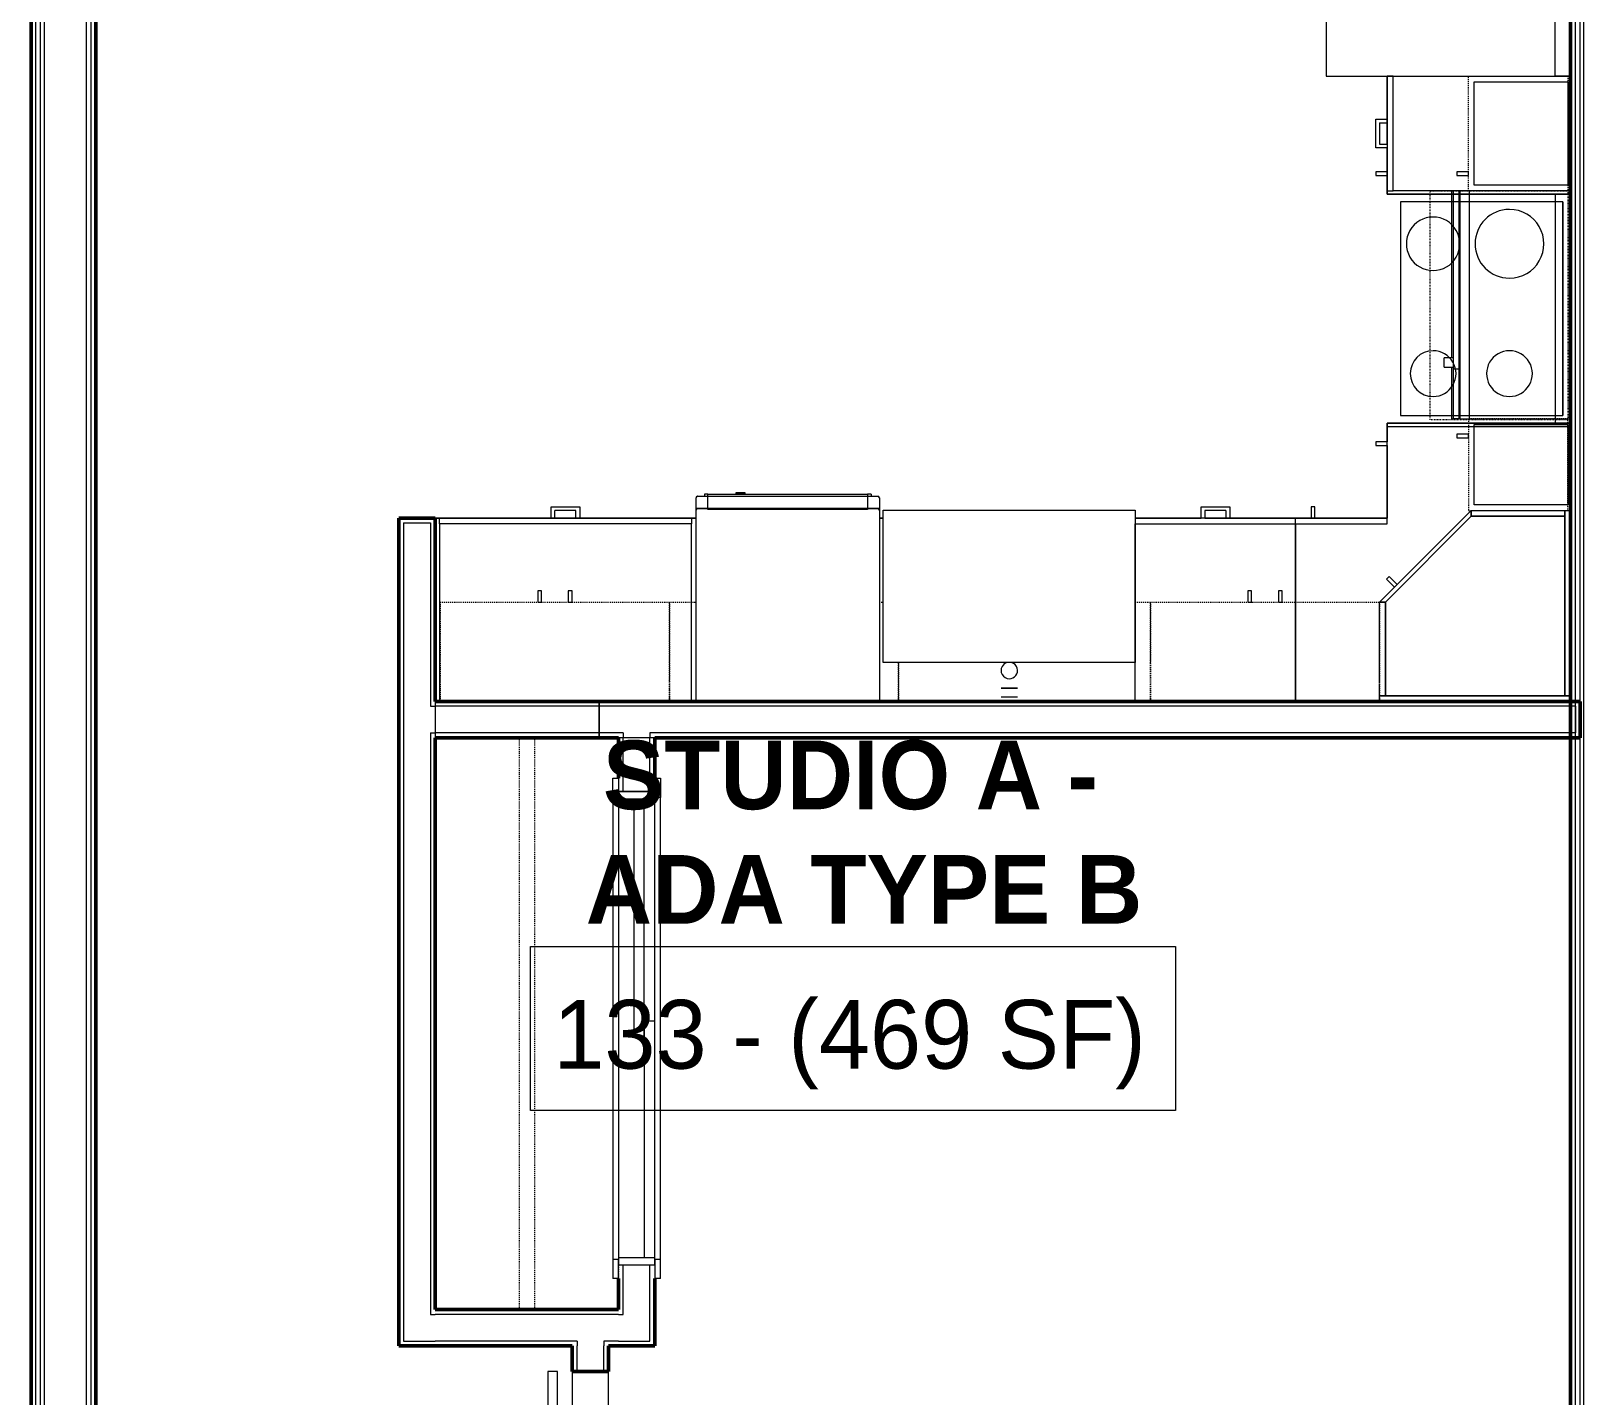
# Model space of a CAD drawing. Header units: inches. Extents: x -4235 to -464, y 9706 to 12338.
# Drawn here: x -2719 to -2515.6, y 10559.5 to 10738.2 of the extents above; entities that cross this region are included whole.
import ezdxf

# ---------------------------------------------------------------- set-up
doc = ezdxf.new("R2010")
doc.units = ezdxf.units.IN
doc.header["$MEASUREMENT"] = 0
doc.linetypes.add('Dash', pattern=[0.25, 0.125, -0.125])
doc.linetypes.add('Overhead', pattern=[0.15624999999999997, 0.09374999999999997, -0.06249999999999999])
for name, color, linetype, lineweight in [('0-1', 7, 'Continuous', 5), ('0-2', 10, 'Continuous', 9), ('A-AREA-IDEN', 2, 'Continuous', 9), ('A-DOOR-1', 10, 'Continuous', 9), ('A-DOOR-4', 7, 'Continuous', 50), ('A-DOOR-FRAM-1', 10, 'Continuous', 9), ('A-WALL-1', 7, 'Continuous', 50), ('A-WALL-2', 250, 'Continuous', 13), ('A-WALL-3', 10, 'Continuous', 9), ('A-WALL-4', 254, 'Continuous', 9), ('A-WALL-5', 113, 'Continuous', 9), ('I-WALL-1', 7, 'Continuous', 50), ('P-SANR-FIXT-1', 10, 'Continuous', 9), ('P-SANR-FIXT-2', 254, 'Continuous', 9), ('Q-CASE', 31, 'Continuous', 9), ('Q-CASE-1', 254, 'Continuous', 9), ('Q-CASE-2', 10, 'Continuous', 9), ('Q-CASE-3', 254, 'Dash', 9), ('Q-CASE-4', 10, 'Dash', 9), ('Q-CASE-HDLN-1', 10, 'Dash', 9), ('Q-CASE-HDLN-2', 254, 'Dash', 9), ('Q-SPCQ-1', 10, 'Continuous', 9), ('Q-SPCQ-2', 91, 'Overhead', 9)]:
    doc.layers.add(name, color=color, linetype=linetype, lineweight=lineweight)
doc.styles.add('Century Gothic', font='ufonts.com_century-gothic.ttf', dxfattribs={"height": 8.999999999999991})
doc.styles.add('Century Gothic_B', font='GOTHICB.TTF', dxfattribs={"height": 8.999999999999991})

# ---------------------------------------------------------------- blocks, each defined once
blk = doc.blocks.new('SLIDING - FLUSH - 5-0 x 6-8-3203586-BACKGROUND - RCP - 1ST FLOOR')
at = {"layer": 'A-DOOR-1'}
for p, q in [((-32.75000000000009, 2.500000000038348), (-32.75000000000009, 3.250000000038348)), ((-30.25000000000009, 3.250000000038153), (-32.7500000000001, 3.250000000038137)), ((-32.75000000000009, 2.500000000038137), (-30.25000000000008, 2.500000000038153)), ((30.2499999999999, 3.250000000038259), (-30.25000000000009, 3.250000000038064)), ((-30.25000000000009, 3.250000000038348), (-30.25000000000009, 2.500000000038349)), ((30.24999999999991, 2.500000000038544), (30.2499999999999, 3.250000000038544)), ((30.2499999999999, 3.250000000038544), (32.7499999999999, 3.25000000003856)), ((32.7499999999999, 2.50000000003856), (30.2499999999999, 2.500000000038544)), ((32.7499999999999, 3.25000000003856), (32.7499999999999, 2.50000000003856)), ((29.99999999999989, 0.4999999999999985), (-1.000000000000092, 0.4999999999999985)), ((-1.000000000000095, 0.4999999999999985), (-1.000000000000095, -0.8750000000000002)), ((29.99999999999989, 0.4999999999999985), (29.99999999999989, -0.8750000000000002)), ((0.9999999999999057, -0.8750000000000002), (-30.00000000000012, -0.8750000000000002)), ((-30.00000000000012, -0.8750000000000002), (-30.00000000000012, -2.250000000000026)), ((-1.000000000000095, -0.8750000000000002), (29.99999999999989, -0.8750000000000002)), ((0.9999999999999057, -0.8750000000000002), (0.9999999999999057, -2.250000000000026)), ((-32.75000000000011, -3.000000000000026), (-32.75000000000011, -2.250000000000026)), ((-30.25000000000011, -2.250000000000026), (-32.75000000000011, -2.250000000000026)), ((-32.75000000000011, -3.000000000000027), (-30.25000000000011, -3.000000000000027)), ((-30.25000000000012, -2.250000000000026), (-30.25000000000012, -3.000000000000025)), ((-30.25000000000011, -3.000000000000311), (30.24999999999988, -3.00000000000031)), ((-30.00000000000012, -2.250000000000026), (0.9999999999999057, -2.250000000000026)), ((30.24999999999988, -2.250000000000026), (32.74999999999988, -2.250000000000026)), ((30.24999999999989, -3.000000000000026), (30.24999999999989, -2.250000000000026)), ((32.74999999999988, -3.000000000000026), (30.24999999999988, -3.000000000000026)), ((32.74999999999988, -2.250000000000026), (32.74999999999988, -3.000000000000026))]:
    blk.add_line(p, q, dxfattribs=at)
at = {"layer": 'A-DOOR-FRAM-1'}
for p, q in [((-31.0000000000001, -2.249999999999958), (-31.0000000000001, 2.500000000038503)), ((-30.00000000000008, 2.500000000038503), (-31.0000000000001, 2.500000000038503)), ((29.99999999999988, 2.50000000003822), (-30.00000000000008, 2.50000000003822)), ((-30.00000000000008, 2.500000000038503), (-30.00000000000008, -2.249999999999958)), ((29.99999999999988, -2.249999999999958), (29.99999999999988, 2.500000000038503)), ((29.99999999999988, 2.500000000038503), (30.9999999999999, 2.500000000038503)), ((30.9999999999999, 2.500000000038503), (30.9999999999999, -2.249999999999958)), ((-31.00000000000009, -2.249999999999958), (-30.00000000000009, -2.249999999999958)), ((0.9999999999997619, -2.250000000000242), (29.99999999999988, -2.250000000000242)), ((30.9999999999999, -2.249999999999958), (29.99999999999988, -2.249999999999958))]:
    blk.add_line(p, q, dxfattribs=at)
blk = doc.blocks.new('BARN - FLUSH - 3-0 x 7-0 BARN DOOR-V16-BACKGROUND - RCP - 1ST FLOOR')
at = {"layer": 'A-DOOR-1'}
for p, q in [((-57.00000000000886, 5.57292521109396), (-60.0000000000092, 5.57292521109396)), ((-60.00000000000033, 5.572925211097445), (-60.00000000000033, 4.947925211097454)), ((-60.00000000000033, 4.947925211097447), (-60.00000000000033, 4.322925211097445)), ((-60.00000000000954, 4.322925211094073), (-57.0000000000092, 4.322925211094073)), ((-57.00000000000023, 4.07292521109958), (-57.00000000000023, 5.822925211099578)), ((-57.00000000000023, 5.822925211099578), (-21.00000000000023, 5.822925211099578)), ((-21.00000000000023, 4.07292521109958), (-57.00000000000023, 4.07292521109958)), ((-21.00000000000023, 5.822925211099578), (-21.00000000000023, 4.07292521109958)), ((17.99999999999079, 5.57292521109396), (-21.00000000000886, 5.57292521109396)), ((-21.00000000000921, 4.322925211094073), (17.99999999999045, 4.322925211094073)), ((17.99999999999986, 4.94792521109745), (17.99999999999986, 5.572925211097445)), ((17.99999999999986, 4.322925211097445), (17.99999999999986, 4.947925211097443))]:
    blk.add_line(p, q, dxfattribs=at)
at = {"layer": 'A-DOOR-4'}
for p, q in [((-56.00000000000018, 5.999999999999679), (-56.00000000000018, 5.82292521109938)), ((-54.50000000000018, 5.999999999999679), (-56.00000000000018, 5.999999999999679)), ((-54.50000000000018, 5.82292521109938), (-54.50000000000018, 5.999999999999679)), ((-23.50000000000048, 5.999999999999679), (-23.50000000000048, 5.82292521109922)), ((-22.00000000000048, 5.999999999999679), (-23.50000000000048, 5.999999999999679)), ((-22.00000000000048, 5.82292521109922), (-22.00000000000048, 5.999999999999679))]:
    blk.add_line(p, q, dxfattribs=at)
blk = doc.blocks.new('Refrigerator_-_Side-by-Side_6047 - 36_ X 30_-345559-BACKGROUND - RCP - 1ST FLOOR')
at = {"layer": 'Q-SPCQ-1'}
for p, q in [((17.87499999999981, 14.42220360188391), (-17.87500000000018, 14.42220360188391)), ((-17.87500000000018, 14.42220360188391), (-17.87500000000018, -15.57779639811609)), ((17.8749999999998, -15.57779639811608), (17.8749999999998, 14.42220360188391)), ((-17.87500000000018, -15.57779639811608), (17.87499999999981, -15.57779639811608))]:
    blk.add_line(p, q, dxfattribs=at)
blk = doc.blocks.new('OD_CW_Closet - OD_CW_Closet-V20-BACKGROUND - RCP - 1ST FLOOR')
at = {"layer": 'Q-CASE-HDLN-1'}
for p, q in [((6.050204918901961, -9.285905377964807e-13), (7.800204918900961, -9.285905377964807e-13)), ((8.800204918901942, -9.285905377964807e-13), (68.80020491890203, -9.285905377964807e-13)), ((69.0502049189018, -9.285905377964807e-13), (71.55020491890203, -9.285905377964807e-13)), ((0.7377049180327883, -11.00000000000065), (75.64229468586618, -11.00000000000065)), ((0.7377049180327883, -13.00000000000065), (75.64229468586618, -13.00000000000065))]:
    blk.add_line(p, q, dxfattribs=at)
at = {"layer": 'Q-CASE-HDLN-2'}
for p, q in [((0.7377049180327883, -24.00000000000042), (0.7377049180327883, -9.272582701669305e-13)), ((0.7377049180327883, -9.285905377964807e-13), (6.050204918901961, -9.285905377964807e-13)), ((68.80020491890203, -9.285905377964807e-13), (69.0502049189018, -9.285905377964807e-13)), ((71.55020491890203, -9.285905377964807e-13), (75.64229468586618, -9.285905377964807e-13)), ((75.64229468586618, -9.285905377964807e-13), (75.64229468586618, -24.00000000000042)), ((75.64229468586618, -24.00000000000042), (0.7377049180327829, -24.00000000000042))]:
    blk.add_line(p, q, dxfattribs=at)
blk = doc.blocks.new('Range - 24_ x 30_-2320547-BACKGROUND - RCP - 1ST FLOOR')
at = {"layer": 'Q-SPCQ-1'}
blk.add_line((-2.664535259100375e-15, 21.99999999999997), (29.9999999999962, 21.99999999999997), dxfattribs=at)
for centre, radius, start, end in [((6.499999999999339, 16.00000000000003), 4.499999999999293, 359.9999999999996, 179.9999999999998), ((23.49999999999869, 16.00000000000002), 2.999999999999963, 359.9999999999996, 179.9999999999997), ((6.499999999999339, 16.00000000000006), 4.499999999999299, 179.9999999999997, 359.9999999999989), ((23.49999999999869, 16.00000000000005), 2.999999999999962, 180.0000000000001, 3.562221243239139e-13), ((6.499999999999833, 5.999999999999932), 3.499999999999869, 359.9999999999996, 179.9999999999998), ((23.49999999999989, 5.999999999999961), 2.999999999999918, 359.9999999999996, 180), ((6.499999999999833, 5.999999999999954), 3.49999999999987, 180.0000000000001, 3.562221243239139e-13), ((23.49999999999989, 5.999999999999978), 2.999999999999916, 179.9999999999998, 359.9999999999989)]:
    blk.add_arc(centre, radius, start, end, dxfattribs=at)
blk = doc.blocks.new('300 Series Wall Hung Cabinet_302 - 33_ X 21_-V21-BACKGROUND - RCP - 1ST FLOOR')
at = {"layer": 'Q-CASE-3'}
for p, q in [((14.49999999189752, 15.37500000003894), (16.5000000000002, 15.37500000003894)), ((16.5000000000002, 15.37500000003894), (16.5000000000002, 7.38974202813697)), ((-16.49999999999978, 2.750000000218257), (-16.49999999999978, 7.472359205669387)), ((16.5000000000002, 7.362860754436587), (16.5000000000002, 2.750000000227544))]:
    blk.add_line(p, q, dxfattribs=at)
at = {"layer": 'Q-CASE-4'}
for p, q in [((-16.49999999999978, 2.374999999999776), (-16.49999999999978, 2.750000000218257)), ((16.5000000000002, 2.374999999999776), (-16.49999999999978, 2.374999999999776)), ((16.5000000000002, 2.750000000227544), (16.5000000000002, 2.374999999999777))]:
    blk.add_line(p, q, dxfattribs=at)
blk = doc.blocks.new('Base Cabinet 4 Drawer 254 - Base Cabinet 4 Drawer 254 21_-2556168-BACKGROUND - RCP - 1ST FLOOR')
at = {"layer": 'Q-CASE-2'}
for p, q in [((-9.762295081967455, -23.25000000000002), (-9.762295081967455, 5.86197757002089e-14)), ((-9.762295081967455, 5.86197757002089e-14), (11.23770491803255, 5.86197757002089e-14)), ((11.23770491803255, 5.86197757002089e-14), (11.23770491803255, -23.25000000000002)), ((-9.762295081967455, -23.25000000000002), (-9.762295081967455, -23.99999999999998)), ((11.23770491803255, -23.25000000000002), (-9.762295081967457, -23.25000000000002)), ((-9.762295081967455, -23.99999999999998), (11.23770491803255, -23.99999999999998)), ((-0.6379222451228456, -24.00000000000002), (-1.137295081967466, -24.00000000000002)), ((-1.137295081967467, -25.50000000000002), (-1.137295081967465, -24.00000000000002)), ((-0.637922245122847, -25.0006271631554), (-0.6379222451228456, -24.00000000000002)), ((2.113332081187912, -25.00062716315539), (2.113332081187914, -24.00000000000002)), ((2.113332081187914, -24.00000000000002), (2.612704918032535, -24.00000000000002)), ((2.612704918032533, -24.00000000000002), (2.61270491803253, -25.50000000000001)), ((11.23770491803255, -23.99999999999998), (11.23770491803255, -23.25000000000002)), ((2.612704918032532, -25.50000000000001), (-1.137295081967469, -25.50000000000002)), ((-0.637922245122847, -25.0006271631554), (2.113332081187912, -25.00062716315539))]:
    blk.add_line(p, q, dxfattribs=at)
blk = doc.blocks.new('308 - 308 x 27_-V22-BACKGROUND - RCP - 1ST FLOOR')
at = {"layer": 'Q-CASE'}
for p, q in [((-11.99999999999977, 15.37500000003865), (-1.718625242119755e-13, 27.37500000003897)), ((-1.758593271006261e-13, 26.62500000003882), (-11.24999999999976, 15.37500000003865)), ((-1.718625242119755e-13, 27.37500000003897), (-1.718625242119755e-13, 26.62500000003882)), ((-11.24999999999976, 15.37500000003865), (-11.99999999999977, 15.37500000003865))]:
    blk.add_line(p, q, dxfattribs=at)
at = {"layer": 'Q-CASE-1'}
for p, q in [((-11.24999999999993, 15.37500000003854), (-7.314149286230543e-13, 26.62500000003885)), ((-3.517186542012508e-13, 27.37500000003897), (12.24999999999979, 27.37500000003897)), ((-3.503974241396172e-13, 26.62500000003931), (-3.517186542012508e-13, 27.37500000003897)), ((-7.327471962526045e-13, 26.62500000003885), (12.24999999999954, 26.62500000003886)), ((12.24999999999979, 26.62500000003931), (-3.517186542012508e-13, 26.62500000003931)), ((12.24999999999979, 27.37500000003897), (12.24999999999979, 26.62500000003931)), ((12.25000000000027, 3.124999999999795), (12.25000000000027, 27.37500000003929)), ((12.25000000000027, 27.37500000003929), (12.62499999999848, 27.37500000003929)), ((12.24999999999954, 26.62500000003886), (12.24999999999954, 3.124999999999795)), ((-10.7620368030977, 18.73323088084926), (-11.10742029237393, 18.38784739157304)), ((-11.10742029237392, 18.38784739157304), (-10.04728645041973, 17.32771354961884)), ((-9.701902961143501, 17.67309703889506), (-10.7620368030977, 18.73323088084926)), ((-11.99999999999978, 15.37500000003866), (-11.24999999999978, 15.37500000003866)), ((-11.99999999999978, 4.718305175113305), (-11.99999999999978, 15.37500000003866)), ((-11.24999999999993, 4.648006019870056), (-11.24999999999993, 15.37500000003854)), ((-11.24999999999978, 15.37500000003866), (-11.24999999999978, 4.648006019870076)), ((-11.99999999999978, 3.124999999999801), (-11.99999999999978, 4.642209434026914)), ((-11.24999999999993, 3.124999999999795), (-11.24999999999993, 4.574193151016616)), ((-11.24999999999978, 4.574193151016636), (-11.24999999999978, 3.124999999999801)), ((-11.24999999999978, 3.124999999999801), (-11.99999999999978, 3.124999999999799)), ((-11.99999999999974, 2.750000000235925), (-11.99999999999974, 3.124999999999797)), ((-11.99999999999974, 3.124999999999797), (12.62500000000521, 3.124999999999797)), ((12.24999999999954, 3.124999999999797), (-11.24999999999993, 3.124999999999795)), ((12.6250000000052, 3.124999999999795), (12.25000000000027, 3.124999999999795))]:
    blk.add_line(p, q, dxfattribs=at)
at = {"layer": 'Q-CASE-2'}
for p, q in [((12.62499999999848, 27.37500000003929), (12.99999999823062, 27.37500000003929)), ((13.00000000000021, 27.37500000003929), (13.00000000000021, 3.124999999999795)), ((-11.99999999999974, 2.374999999999797), (-11.99999999999974, 2.750000000235925)), ((13.00000000000021, 2.374999999999797), (-11.99999999999974, 2.374999999999797)), ((12.99999999823894, 3.124999999999795), (12.6250000000052, 3.124999999999795)), ((12.62500000000521, 3.124999999999797), (13.00000000000021, 3.124999999999797)), ((13.00000000000021, 3.124999999999797), (13.00000000000021, 2.374999999999797))]:
    blk.add_line(p, q, dxfattribs=at)
blk = doc.blocks.new('300 Series Wall Hung Cabinet_301 - 12_ x 27_-V23-BACKGROUND - RCP - 1ST FLOOR')
at = {"layer": 'Q-CASE-1'}
for p, q in [((-5.250000000000161, -12.43750000003913), (-5.250000000000162, -0.1875000000002025)), ((5.249999999999917, -0.1875000000002025), (5.249999999999917, -12.43750000003913)), ((5.249999999999917, -12.43750000003913), (-5.250000000000161, -12.43750000003913)), ((-3.51155398524565, -13.18750000003938), (-3.999999999999833, -13.18750000003938)), ((-3.999999999999833, -13.18750000003938), (-3.999999999999833, -14.68675565726171)), ((-3.511553985245655, -14.68675565726171), (-3.511553985245655, -13.18750000003938)), ((-3.999999999999833, -14.68675565726171), (-3.51155398524565, -14.68675565726171))]:
    blk.add_line(p, q, dxfattribs=at)
at = {"layer": 'Q-CASE-2'}
blk.add_line((-5.243164062950212, -0.1875000000002025), (5.249999999999917, -0.1875000000002025), dxfattribs=at)
at = {"layer": 'Q-CASE-3'}
for p, q in [((-5.437499999480925, -0.1875000000002024), (-5.999999999999786, -0.1875000000002024)), ((6.000000000000202, -13.18750000003937), (6.000000000000202, -0.1875000000002025)), ((-5.43749999947771, -13.18750000003937), (6.000000000000202, -13.18750000003937))]:
    blk.add_line(p, q, dxfattribs=at)
at = {"layer": 'Q-CASE-4'}
for p, q in [((-5.999999999999787, -0.1875000000002024), (-5.999999999999787, -13.18750000003937)), ((6.000000000000202, -0.1875000000002024), (-5.437499999480925, -0.1875000000002024)), ((-5.999999999999787, -13.18750000003937), (-5.43749999947771, -13.18750000003937))]:
    blk.add_line(p, q, dxfattribs=at)
blk = doc.blocks.new('Base Cabinet 3 Drawer 230 - Base Cabinet 3 Drawer 230 33_-2609767-BACKGROUND - RCP - 1ST FLOOR')
at = {"layer": 'Q-CASE-2'}
for p, q in [((-1.137295081967465, 23.99999999999995), (-1.137295081967467, 25.49999999999995)), ((-1.137295081967469, 25.49999999999995), (2.612704918032532, 25.49999999999994)), ((2.113332081187912, 25.00062716315531), (-0.6379222451228473, 25.00062716315533)), ((-0.6379222451228459, 23.99999999999995), (-0.6379222451228473, 25.00062716315533)), ((2.113332081187913, 23.99999999999995), (2.113332081187912, 25.00062716315531)), ((2.612704918032529, 25.49999999999994), (2.612704918032533, 23.99999999999995)), ((-15.76229508196745, 23.99999999999998), (17.23770491803254, 23.99999999999998)), ((-15.76229508196745, 23.24999999999998), (-15.76229508196745, 23.99999999999998)), ((17.23770491803254, 23.24999999999998), (-15.76229508196745, 23.24999999999998)), ((-15.76229508196745, 23.24999999999998), (-15.76229508196745, -7.993605777301063e-14)), ((-1.137295081967467, 23.99999999999995), (-0.6379222451228459, 23.99999999999995)), ((2.612704918032535, 23.99999999999995), (2.113332081187914, 23.99999999999995)), ((17.23770491803254, 23.99999999999998), (17.23770491803254, 23.24999999999998)), ((17.23770491803254, -7.993605777301063e-14), (17.23770491803254, 23.24999999999998)), ((-15.76229508196745, -7.993605777301063e-14), (17.23770491803254, -7.993605777301063e-14))]:
    blk.add_line(p, q, dxfattribs=at)
blk = doc.blocks.new('30quot_MicrowaveVent_11166 - 70cm miele oven-V24-BACKGROUND - RCP - 1ST FLOOR')
at = {"layer": 'Q-CASE-1'}
for p, q in [((-14.20323996385697, -0.3749999935875473), (-14.20323996385699, -13.2283464566962)), ((15.67864979992255, -0.3749999935882387), (15.67864979992255, -2.110088132219973e-13)), ((-14.20323996385699, -13.2283464566962), (-14.20323996385699, -14.48818897637811)), ((-13.75885019959665, -13.2283464566962), (-14.20323996385699, -13.2283464566962)), ((15.24114980040328, -13.22834645669624), (-12.75885019959535, -13.2283464566962)), ((-14.20323996385699, -14.48818897637811), (-13.75885019959665, -14.48818897637811)), ((-13.75885019959633, -14.60629921259856), (-14.20323996385699, -14.60629921259856)), ((-14.20323996385699, -14.60629921259856), (-14.20323996385699, -15.39370078740171)), ((-14.20323996385724, -15.39370078740176), (-14.20323996385724, -15.59934049563707)), ((-14.20323996385699, -15.39370078740171), (-13.75885019959633, -15.39370078740171)), ((-14.20323996386605, -15.59934049563936), (-13.75885019960458, -15.59934049563936)), ((-12.75885019959534, -14.48818897637811), (15.2411498004036, -14.48818897637815)), ((9.18258680779676, -14.60629921259863), (-12.75885019959535, -14.60629921259856)), ((-12.75885019959503, -15.39370078740171), (9.182586807796756, -15.39370078740178)), ((-12.75885019960378, -15.59934049563936), (7.686523815661984, -15.59934049563936)), ((7.686523815670802, -15.39370078740172), (7.686523815670801, -16.54997944130986)), ((8.878638004028913, -16.54997944130985), (8.878638004028915, -15.39370078740175)), ((8.878638004020216, -15.59934049563902), (15.24114980039496, -15.5993404956397)), ((9.18258680779676, -14.60629921259863), (9.182586807796756, -15.39370078740178)), ((15.24114980040353, -14.60629921259865), (9.18258680779676, -14.60629921259864)), ((9.18258680779676, -14.60629921259864), (9.182586807796758, -15.39370078740177)), ((9.182586807796758, -15.39370078740177), (15.24114980040355, -15.39370078740179)), ((7.686523815661643, -16.59914315957188), (8.878638004019875, -16.59914315957154))]:
    blk.add_line(p, q, dxfattribs=at)
at = {"layer": 'Q-CASE-2'}
for p, q in [((-14.20323996385697, -1.683762490763913e-13), (-14.20323996385697, -0.3749999935875473)), ((-13.75885019959952, -1.690102610241002e-13), (-14.20323996385697, -1.683762490763913e-13)), ((15.67864979992255, -2.110088132219973e-13), (-13.75885019959952, -1.690102610241002e-13)), ((15.67864979992253, -13.22834645669624), (15.67864979992255, -0.3749999935882387)), ((-12.75885019959535, -13.2283464566962), (-13.75885019959665, -13.2283464566962)), ((15.67864979992253, -13.22834645669624), (15.24114980040328, -13.22834645669624)), ((15.67864979992253, -14.48818897637815), (15.67864979992253, -13.22834645669624)), ((-13.75885019959665, -14.48818897637811), (-12.75885019959534, -14.48818897637811)), ((-12.75885019959535, -14.60629921259856), (-13.75885019959633, -14.60629921259856)), ((-13.75885019959633, -15.39370078740171), (-12.75885019959503, -15.39370078740171)), ((-13.75885019960458, -15.59934049563936), (-12.75885019960378, -15.59934049563936)), ((15.2411498004036, -14.48818897637815), (15.67864979992253, -14.48818897637815)), ((15.67864979992279, -14.60629921259866), (15.24114980040353, -14.60629921259865)), ((15.24114980040355, -15.39370078740179), (15.67864979992279, -15.39370078740179)), ((15.24114980039496, -15.5993404956397), (15.6786497999135, -15.5993404956397)), ((15.67864979992279, -14.60629921259866), (15.67864979992279, -15.39370078740179)), ((15.6786497999223, -15.59934049563711), (15.6786497999223, -15.3937007874018))]:
    blk.add_line(p, q, dxfattribs=at)
blk = doc.blocks.new('Base Cabinet Corner 197 - Base Cabinet Corner 197-2565125-BACKGROUND - RCP - 1ST FLOOR')
at = {"layer": 'Q-CASE-2'}
for p, q in [((-23.26229508196744, 9.059419880941276e-14), (12.73770491803259, 9.059419880941276e-14)), ((-23.26229508196744, -35.99999999999996), (-23.26229508196744, 9.059419880941276e-14)), ((12.73770491803259, 9.059419880941276e-14), (12.73770491803259, -23.99999999999989)), ((0.7377049180324715, -23.25000000000006), (0.7377049180324715, -35.99999999999996)), ((12.73770491803259, -23.25000000000006), (0.7377049180324712, -23.25000000000006)), ((0.7377049180324715, -23.25000000000006), (0.7377049180324715, -23.99999999999989)), ((0.7377049180324715, -23.99999999999989), (0.7377049180324715, -35.99999999999996)), ((12.73770491803259, -23.99999999999989), (0.7377049180324712, -23.99999999999989)), ((10.72615093278658, -24.00000000000017), (10.2377049180324, -24.00000000000017)), ((10.2377049180324, -24.00000000000017), (10.2377049180324, -25.49925565722249)), ((10.72615093278657, -25.49925565722249), (10.72615093278657, -24.00000000000017)), ((10.2377049180324, -25.49925565722249), (10.72615093278658, -25.49925565722249)), ((2.232901055810285, -33.51155398524595), (0.7336453985879628, -33.51155398524595)), ((0.7336453985879627, -33.51155398524595), (0.7336453985879625, -34.00000000000013)), ((0.7336453985879626, -34.00000000000013), (2.232901055810287, -34.00000000000013)), ((2.232901055810286, -34.00000000000013), (2.232901055810285, -33.51155398524595)), ((0.7377049180324715, -35.99999999999996), (-23.26229508196744, -35.99999999999996))]:
    blk.add_line(p, q, dxfattribs=at)
blk = doc.blocks.new('300 Series Wall Hung Cabinet_301 - 15_ x 27_-V25-BACKGROUND - RCP - 1ST FLOOR')
at = {"layer": 'Q-CASE-1'}
for p, q in [((-5.01155398524565, 14.68675565726129), (-5.499999999999833, 14.68675565726129)), ((-5.499999999999833, 14.68675565726129), (-5.499999999999833, 13.18750000003897)), ((-5.011553985245655, 13.18750000003897), (-5.011553985245655, 14.68675565726129)), ((-6.750000000000163, 0.1874999999997975), (-6.750000000000163, 12.43750000003872)), ((-6.750000000000163, 12.43750000003872), (6.749999999999915, 12.43750000003872)), ((-5.499999999999833, 13.18750000003897), (-5.01155398524565, 13.18750000003897)), ((6.749999999999915, 12.43750000003872), (6.749999999999915, 0.1874999999997975))]:
    blk.add_line(p, q, dxfattribs=at)
at = {"layer": 'Q-CASE-2'}
blk.add_line((6.749999999999915, 0.1874999999997975), (-6.750000000000163, 0.1874999999997975), dxfattribs=at)
at = {"layer": 'Q-CASE-3'}
for p, q in [((-7.499999999999789, 0.1874999999997974), (-7.499999999999789, 13.18750000003897)), ((-7.499999999999789, 13.18750000003897), (7.500000000000199, 13.18750000003897)), ((7.5000000000002, 1.812500001851252), (7.5000000000002, 0.1874999999997975))]:
    blk.add_line(p, q, dxfattribs=at)
at = {"layer": 'Q-CASE-4'}
blk.add_line((7.5000000000002, 0.1874999999997974), (-7.499999999999787, 0.1874999999997974), dxfattribs=at)
blk = doc.blocks.new('kitchen_faucet_14143 - kitchen_faucet_14143-V50-BACKGROUND - RCP - 1ST FLOOR')
at = {"layer": 'P-SANR-FIXT-2'}
for p, q in [((2.26377952755905, -1.045785835549195), (2.26377952755905, 1.082677165354323)), ((2.341937537993019, 1.082677165354323), (2.341937537993019, -1.082677165354337)), ((3.444881889763774, 0.937625929294165), (3.444881889763774, 1.082677165354323)), ((3.444881889763774, -1.082677165354337), (3.444881889763774, 0.937625929294165)), ((2.26377952755905, -1.082677165354337), (2.26377952755905, -1.045785835549195))]:
    blk.add_line(p, q, dxfattribs=at)
at = {"layer": 'P-SANR-FIXT-2', "flags": 128}
blk.add_lwpolyline([(-0.9193261712186994, -0.5997664467511836), (-0.9595049507468046, -0.6124470583228655), (-1.000406581403581, -0.6253558051060479), (-1.042023141025538, -0.6384901868297647)], dxfattribs=at)
at = {"layer": 'P-SANR-FIXT-2'}
for radius, start, end in [(1.08267716535433, 105.0000000000003, 164.2961204795086), (1.08267716535433, 239.9999999999996, 359.9999999999994), (1.08267716535433, 3.702555429209833e-13, 105.0000000000003), (1.082677165354331, 195.7038795204914, 239.9999999999997)]:
    blk.add_arc((0, 0), radius, start, end, dxfattribs=at)
blk = doc.blocks.new('Stainless Steel Farmhous Kitchen Sink - Stainless Steel Farmhous Kitchen Sink-2443921-BACKGROUND - RCP - 1ST FLOOR')
at = {"layer": 'P-SANR-FIXT-1'}
for p, q in [((-32.99999999999999, -22.20255807728396), (-32.99999999999999, -2.246744941135732)), ((-32.99999999999999, -2.246744941135732), (3.351335386622781e-43, -2.246744941127163)), ((3.351335386622781e-43, -2.246744941127163), (1.962812617283057e-42, -22.20255807728407)), ((1.962812617283057e-42, -22.20255807728407), (-32.99999999999999, -22.20255807728396))]:
    blk.add_line(p, q, dxfattribs=at)
blk = doc.blocks.new('300 Series Wall Hung Cabinet_302 - 30_ X 27_-2568021-BACKGROUND - RCP - 1ST FLOOR')
at = {"layer": 'Q-CASE-1'}
for p, q in [((-1.761553985245542, 16.87425565726128), (-2.249999999999725, 16.87425565726128)), ((-2.249999999999725, 16.87425565726128), (-2.249999999999725, 15.37500000003896)), ((-1.761553985245548, 15.37500000003896), (-1.761553985245548, 16.87425565726128)), ((2.238446014754497, 16.87425565726127), (1.750000000000313, 16.87425565726127)), ((1.750000000000313, 16.87425565726127), (1.750000000000313, 15.37500000003894)), ((2.238446014754491, 15.37500000003894), (2.238446014754491, 16.87425565726127)), ((-2.249999999999725, 15.37500000003896), (-1.761553985245542, 15.37500000003896)), ((1.750000000000313, 15.37500000003894), (2.238446014754497, 15.37500000003894))]:
    blk.add_line(p, q, dxfattribs=at)
at = {"layer": 'Q-CASE-3'}
for p, q in [((-14.99999999999979, 7.389742028139235), (-14.99999999999979, 15.37500000003897)), ((-14.99999999999979, 15.37500000003897), (15.0000000000002, 15.37500000003897)), ((15.0000000000002, 15.37500000003897), (15.0000000000002, 4.718305175115159)), ((-14.99999999999979, 2.750000000229805), (-14.99999999999979, 7.362860754438851)), ((15.0000000000002, 4.642209434028767), (15.0000000000002, 2.75000000023781))]:
    blk.add_line(p, q, dxfattribs=at)
at = {"layer": 'Q-CASE-4'}
for p, q in [((-14.99999999999979, 2.374999999999797), (-14.99999999999979, 2.750000000229805)), ((15.0000000000002, 2.374999999999797), (-14.99999999999979, 2.374999999999797)), ((15.0000000000002, 2.75000000023781), (15.0000000000002, 2.374999999999798))]:
    blk.add_line(p, q, dxfattribs=at)
blk = doc.blocks.new('300 Series Wall Hung Cabinet_302 - 30_ X 27_-V54-BACKGROUND - RCP - 1ST FLOOR')
at = {"layer": 'Q-CASE-3'}
for p, q in [((-14.99999999999979, 5.12581940809218), (-14.99999999999979, 15.37500000003897)), ((-14.99999999999979, 15.37500000003897), (-11.51562500796338, 15.37500000003897)), ((12.48437499203647, 15.37500000003897), (12.99999999189721, 15.37500000003897)), ((15.0000000000002, 7.472359205671013), (15.0000000000002, 2.750000000219881)), ((-14.99999999999979, 2.750000000211875), (-14.99999999999979, 5.080614422504223))]:
    blk.add_line(p, q, dxfattribs=at)
at = {"layer": 'Q-CASE-4'}
for p, q in [((-14.99999999999979, 2.374999999999797), (-14.99999999999979, 2.750000000211875)), ((-11.51562500795954, 2.374999999999797), (-14.99999999999979, 2.374999999999797)), ((15.0000000000002, 2.374999999999797), (12.48437499204063, 2.374999999999797)), ((15.0000000000002, 2.750000000219881), (15.0000000000002, 2.374999999999798))]:
    blk.add_line(p, q, dxfattribs=at)
blk = doc.blocks.new('300 Series Wall Hung Cabinet_302 - 30_ X 27_-V55-BACKGROUND - RCP - 1ST FLOOR')
at = {"layer": 'Q-CASE-1'}
for p, q in [((-1.761553985245542, 16.87425565726128), (-2.249999999999725, 16.87425565726128)), ((-2.249999999999725, 16.87425565726128), (-2.249999999999725, 15.37500000003896)), ((-1.761553985245548, 15.37500000003896), (-1.761553985245548, 16.87425565726128)), ((2.238446014754497, 16.87425565726127), (1.750000000000313, 16.87425565726127)), ((1.750000000000313, 16.87425565726127), (1.750000000000313, 15.37500000003894)), ((2.238446014754491, 15.37500000003894), (2.238446014754491, 16.87425565726127)), ((-2.249999999999725, 15.37500000003896), (-1.761553985245542, 15.37500000003896)), ((1.750000000000313, 15.37500000003894), (2.238446014754497, 15.37500000003894))]:
    blk.add_line(p, q, dxfattribs=at)
at = {"layer": 'Q-CASE-3'}
for p, q in [((-14.99999999999979, 2.750000000203551), (-14.99999999999979, 15.37500000003897)), ((-14.99999999999979, 15.37500000003897), (15.0000000000002, 15.37500000003897)), ((15.0000000000002, 15.37500000003897), (15.0000000000002, 5.125819408092181)), ((15.0000000000002, 5.080614422504223), (15.0000000000002, 2.750000000211876))]:
    blk.add_line(p, q, dxfattribs=at)
at = {"layer": 'Q-CASE-4'}
for p, q in [((-14.99999999999979, 2.441829446414916), (-14.99999999999979, 2.750000000203551)), ((-14.99999999999979, 2.376738306124287), (-14.99999999999979, 2.435614579751777)), ((15.0000000000002, 2.374999999999797), (-14.99999999999979, 2.374999999999797)), ((15.0000000000002, 2.750000000211876), (15.0000000000002, 2.374999999999798))]:
    blk.add_line(p, q, dxfattribs=at)
blk = doc.blocks.new('Single Door 1 Drawer 211 - 211 Base Cabinet Single Door1 Drawer 15_-2709718-BACKGROUND - RCP - 1ST FLOOR')
at = {"layer": 'Q-CASE-2'}
for p, q in [((-11.26229508196745, -23.25000000000002), (-11.26229508196745, 7.993605777301176e-14)), ((-11.26229508196745, 7.993605777301176e-14), (3.737704918032543, 7.993605777301176e-14)), ((3.737704918032544, 7.993605777301176e-14), (3.737704918032544, -23.25000000000006)), ((-11.26229508196745, -23.25000000000002), (-11.26229508196745, -23.99999999999995)), ((3.737704918032544, -23.25000000000006), (-11.26229508196745, -23.25000000000006)), ((-11.26229508196745, -23.99999999999998), (3.737704918032543, -23.99999999999998)), ((-5.137922245122884, -24.0000000000001), (-5.637295081967506, -24.0000000000001)), ((-5.637295081967506, -25.50000000000011), (-5.637295081967504, -24.0000000000001)), ((-5.137922245122885, -25.00062716315548), (-5.137922245122884, -24.0000000000001)), ((-2.386667918812126, -25.00062716315547), (-2.386667918812124, -24.0000000000001)), ((-2.386667918812124, -24.0000000000001), (-1.887295081967503, -24.00000000000011)), ((-1.887295081967505, -24.0000000000001), (-1.887295081967509, -25.50000000000009)), ((1.726150932786689, -24.00000000000013), (1.237704918032505, -24.00000000000013)), ((1.237704918032505, -24.00000000000013), (1.237704918032505, -25.49925565722245)), ((1.726150932786682, -25.49925565722245), (1.726150932786682, -24.00000000000013)), ((3.737704918032544, -23.99999999999998), (3.737704918032544, -23.25000000000006)), ((-1.887295081967507, -25.5000000000001), (-5.637295081967507, -25.50000000000011)), ((-5.137922245122885, -25.00062716315548), (-2.386667918812126, -25.00062716315547)), ((1.237704918032505, -25.49925565722245), (1.726150932786689, -25.49925565722245))]:
    blk.add_line(p, q, dxfattribs=at)
blk = doc.blocks.new('Range_Hood_386 - 30_ Wide-V82-BACKGROUND - RCP - 1ST FLOOR')
at = {"layer": 'Q-SPCQ-2'}
for p, q in [((-15.00000000000011, -6.000000000000175), (-15.00000000000011, 11.99999999999996)), ((-15.00000000000011, 11.99999999999996), (-14.55561023534436, 11.99999999999996)), ((-14.55561023534436, 11.99999999999996), (14.99999999999985, 11.99999999999996)), ((14.99999999999985, 11.99999999999996), (14.99999999999985, -6.000000000000175)), ((-14.55561023534148, -6.000000000000175), (-15.00000000000011, -6.000000000000175)), ((-13.5556102353405, -6.000000000000175), (-14.55561023534148, -6.000000000000175)), ((14.44438976465878, -6.000000000000175), (-13.5556102353405, -6.000000000000175)), ((14.99999999999985, -6.000000000000175), (14.44438976465878, -6.000000000000175))]:
    blk.add_line(p, q, dxfattribs=at)
blk = doc.blocks.new('CTR - 1st Phase - Unit Layouts_rvt-1-BACKGROUND - RCP - 1ST FLOOR')
at = {"layer": 'A-WALL-1'}
for p, q in [((-2670.811236673378, 10566.00980634272), (-2670.811236673376, 10674.41439611025)), ((-2670.811236673376, 10674.41439611025), (-2670.186236673375, 10674.41439611025)), ((-2670.186236673375, 10674.41439611025), (-2666.686236673375, 10674.41439611025)), ((-2666.686236673375, 10674.41439611025), (-2666.061236673376, 10674.41439611025)), ((-2666.061236673376, 10674.41439611025), (-2666.061236673376, 10650.41439611085)), ((-2666.061236673376, 10650.41439611085), (-2516.123736679281, 10650.41439611082)), ((-2516.123736679281, 10650.41439611082), (-2516.123736679281, 10649.78939611082)), ((-2516.123736679281, 10649.78939611082), (-2516.123736679282, 10646.28939611082)), ((-2642.061236677438, 10645.66439611085), (-2666.061236673376, 10645.66439611085)), ((-2666.061236673376, 10645.66439611085), (-2666.061236673377, 10570.75980634272)), ((-2642.061236677439, 10640.35189610966), (-2642.061236677438, 10645.66439611085)), ((-2637.311236677438, 10645.66439611085), (-2637.311236677439, 10640.35189610966)), ((-2516.123736679282, 10645.66439611082), (-2637.311236677438, 10645.66439611085)), ((-2516.123736679282, 10646.28939611082), (-2516.123736679282, 10645.66439611082)), ((-2642.061236677463, 10570.75980634272), (-2642.061236677462, 10574.85189610967)), ((-2637.311236677462, 10574.85189610966), (-2637.311236677465, 10566.00980634272)), ((-2666.061236673377, 10570.75980634272), (-2642.061236677463, 10570.75980634272)), ((-2670.186236673377, 10566.00980634272), (-2670.811236673378, 10566.00980634272)), ((-2666.061236673377, 10566.00980634272), (-2670.186236673377, 10566.00980634272)), ((-2648.098736680006, 10566.00980634272), (-2666.061236673377, 10566.00980634272)), ((-2648.098736680007, 10562.66439613134), (-2648.098736680006, 10566.00980634272)), ((-2643.348736680006, 10566.00980634272), (-2643.348736680006, 10562.66439613134)), ((-2642.061236677465, 10566.00980634272), (-2643.348736680006, 10566.00980634272)), ((-2637.936236677464, 10566.00980634272), (-2642.061236677465, 10566.00980634272)), ((-2637.311236677465, 10566.00980634272), (-2637.936236677464, 10566.00980634272)), ((-2643.348736680006, 10562.66439613134), (-2648.098736680007, 10562.66439613134))]:
    blk.add_line(p, q, dxfattribs=at)
at = {"layer": 'A-WALL-2'}
for p, q in [((-2670.186236673376, 10673.78939611025), (-2670.186236673377, 10566.63480634272)), ((-2670.186236673376, 10673.78939611025), (-2666.686236673375, 10673.78939611025)), ((-2666.686236673375, 10673.78939611025), (-2666.686236673376, 10649.78939611085)), ((-2666.686236673376, 10649.78939611085), (-2666.061236673376, 10649.78939611085)), ((-2516.748736679281, 10649.78939611082), (-2666.061236673376, 10649.78939611085)), ((-2516.748736679281, 10649.78939611082), (-2516.748736679283, 10646.28939611082)), ((-2666.686236673376, 10646.28939611085), (-2666.061236673376, 10646.28939611085)), ((-2666.686236673376, 10646.28939611085), (-2666.686236673378, 10570.13480634272)), ((-2641.436236677437, 10646.28939611085), (-2666.061236673376, 10646.28939611085)), ((-2641.436236677437, 10646.28939611085), (-2641.436236677438, 10645.66439611085)), ((-2641.43623667744, 10638.60189610967), (-2641.436236677438, 10645.66439611085)), ((-2637.936236677437, 10646.28939611085), (-2637.936236677438, 10645.66439611085)), ((-2516.748736679283, 10646.28939611082), (-2637.936236677437, 10646.28939611085)), ((-2637.93623667744, 10638.60189610966), (-2637.936236677438, 10645.66439611085)), ((-2641.436236677464, 10570.13480634272), (-2641.436236677461, 10576.60189610966)), ((-2637.936236677464, 10566.63480634272), (-2637.936236677462, 10576.60189610966)), ((-2666.686236673378, 10570.13480634272), (-2666.061236673377, 10570.13480634272)), ((-2642.061236677463, 10570.13480634272), (-2666.061236673377, 10570.13480634272)), ((-2642.061236677464, 10570.13480634272), (-2641.436236677463, 10570.13480634272)), ((-2670.186236673377, 10566.63480634272), (-2666.686236673378, 10566.63480634272)), ((-2666.686236673378, 10566.63480634272), (-2666.061236673377, 10566.63480634272)), ((-2647.473736680005, 10566.63480634272), (-2666.061236673377, 10566.63480634272)), ((-2647.473736680005, 10566.63480634272), (-2647.473736680006, 10566.00980634272)), ((-2643.973736680005, 10566.63480634272), (-2643.973736680006, 10566.00980634272)), ((-2642.061236677464, 10566.63480634272), (-2643.973736680005, 10566.63480634272)), ((-2642.061236677464, 10566.63480634272), (-2641.436236677464, 10566.63480634272)), ((-2641.436236677464, 10566.63480634272), (-2637.936236677464, 10566.63480634272)), ((-2647.473736680007, 10562.66439613134), (-2647.473736680006, 10566.00980634272)), ((-2643.973736680007, 10562.66439613134), (-2643.973736680006, 10566.00980634272))]:
    blk.add_line(p, q, dxfattribs=at)
at = {"layer": 'A-WALL-3'}
for p, q in [((-2666.061236673376, 10650.41439611085), (-2644.574307322821, 10650.41439611085)), ((-2666.061236673376, 10650.41439611085), (-2666.061236673376, 10645.66439611085)), ((-2644.574307322821, 10650.41439611085), (-2631.889361687849, 10650.41439611085)), ((-2607.889361687848, 10650.41439611084), (-2542.373736679889, 10650.41439611083)), ((-2542.373736679889, 10650.41439611083), (-2517.37373668165, 10650.41439611082)), ((-2517.373736679714, 10650.41439611082), (-2516.123736679281, 10650.41439611082)), ((-2516.123736679282, 10645.66439611082), (-2516.123736679281, 10650.41439611082)), ((-2637.311236677438, 10645.66439611085), (-2642.061236677438, 10645.66439611085)), ((-2516.123736679282, 10645.66439611082), (-2517.373736679714, 10645.66439611082)), ((-2637.31123667744, 10638.60189610966), (-2642.06123667744, 10638.60189610966)), ((-2637.311236677461, 10576.60189610966), (-2642.061236677461, 10576.60189610966)), ((-2648.098736680007, 10562.66439613134), (-2648.098736680015, 10526.66439613134)), ((-2643.348736680015, 10527.28939611067), (-2643.348736680006, 10562.66439613134))]:
    blk.add_line(p, q, dxfattribs=at)
at = {"layer": 'A-WALL-4'}
for p, q in [((-2644.574307322822, 10645.66439611085), (-2644.574307322821, 10650.41439611085)), ((-2644.574307322821, 10650.41439611085), (-2644.574307322822, 10645.66439611085)), ((-2644.574307322822, 10645.66439611085), (-2666.061236673376, 10645.66439611085)), ((-2642.061236677438, 10645.66439611085), (-2644.574307322822, 10645.66439611085)), ((-2517.373736679714, 10645.66439611082), (-2637.311236677438, 10645.66439611085)), ((-2648.098736680007, 10562.66439613134), (-2643.348736680006, 10562.66439613134))]:
    blk.add_line(p, q, dxfattribs=at)
at = {"layer": 'A-WALL-5'}
for p, q in [((-2541.373736687971, 10732.29628587523), (-2541.373736687981, 10726.67128587483)), ((-2541.373736687981, 10726.67128587483), (-2541.373736687971, 10732.29628587523)), ((-2517.373736681659, 10732.29628587519), (-2519.373736681738, 10732.29628587519)), ((-2519.373736681738, 10732.29628587519), (-2517.373736681659, 10732.29628587519)), ((-2517.373736681658, 10716.85189611057), (-2517.373736681659, 10732.29628587519)), ((-2517.373736681659, 10732.29628587519), (-2517.373736681658, 10716.85189611057)), ((-2541.373736687981, 10726.67128587483), (-2541.373736687982, 10726.17191303798)), ((-2541.373736687982, 10726.17191303798), (-2541.373736687987, 10723.42065871167)), ((-2541.373736687987, 10723.42065871167), (-2541.373736687982, 10726.17191303798)), ((-2541.373736687987, 10723.42065871167), (-2541.373736687988, 10722.92128587483)), ((-2541.373736687988, 10722.92128587483), (-2541.373736687994, 10719.79628587483)), ((-2541.373736687994, 10719.79628587483), (-2541.373736687988, 10722.92128587483)), ((-2541.373736687994, 10719.79628587483), (-2541.373736687995, 10719.30783986007)), ((-2541.373736687995, 10719.30783986007), (-2541.373736687999, 10716.85189611057)), ((-2541.373736687999, 10716.85189611057), (-2541.373736687995, 10719.30783986007)), ((-2541.373736687999, 10716.85189611057), (-2517.373736681658, 10716.85189611057)), ((-2517.373736681658, 10716.85189611057), (-2541.373736687999, 10716.85189611057)), ((-2539.62373668793, 10715.85189611057), (-2539.623736687922, 10687.85189611057)), ((-2518.37373668793, 10715.85189611057), (-2539.62373668793, 10715.85189611057)), ((-2539.62373668793, 10715.85189611057), (-2539.623736687922, 10687.85189611057)), ((-2518.37373668793, 10715.85189611057), (-2539.62373668793, 10715.85189611057)), ((-2518.373736687922, 10687.85189611057), (-2518.37373668793, 10715.85189611057)), ((-2518.37373668793, 10715.85189611057), (-2518.373736687922, 10687.85189611057)), ((-2541.373736688052, 10686.85189611057), (-2517.373736681654, 10686.85189611057)), ((-2541.373736688052, 10686.85189611057), (-2541.373736688057, 10684.41439611021)), ((-2541.373736688057, 10684.41439611021), (-2541.373736688052, 10686.85189611057)), ((-2517.373736681654, 10686.85189611057), (-2541.373736688052, 10686.85189611057)), ((-2539.623736687922, 10687.85189611057), (-2518.373736687922, 10687.85189611057)), ((-2539.623736687922, 10687.85189611057), (-2518.373736687922, 10687.85189611057)), ((-2517.373736681654, 10686.85189611057), (-2517.37373668165, 10650.41439611133)), ((-2517.37373668165, 10650.41439611133), (-2517.373736681654, 10686.85189611057)), ((-2541.373736688058, 10683.92595009545), (-2541.373736688075, 10674.41439611059)), ((-2541.373736688075, 10674.41439611059), (-2541.373736688058, 10683.92595009545)), ((-2666.061236675003, 10674.41439611058), (-2666.061236675003, 10673.91439611024)), ((-2665.373736679883, 10674.41439611058), (-2666.061236675003, 10674.41439611058)), ((-2666.061236675003, 10673.91439611024), (-2666.061236675003, 10674.41439611058)), ((-2666.061236675003, 10674.41439611058), (-2665.373736679883, 10674.41439611058)), ((-2666.061236675003, 10673.91439611024), (-2666.061236675, 10650.4143961113)), ((-2666.061236675, 10650.4143961113), (-2666.061236675003, 10673.91439611024)), ((-2650.873736686005, 10674.41439611058), (-2665.373736679883, 10674.41439611058)), ((-2665.373736679883, 10674.41439611058), (-2650.873736686005, 10674.41439611058)), ((-2650.374363849161, 10674.41439611058), (-2650.873736686005, 10674.41439611058)), ((-2647.62310952285, 10674.41439611058), (-2650.374363849161, 10674.41439611058)), ((-2650.374363849161, 10674.41439611058), (-2647.62310952285, 10674.41439611058)), ((-2647.123736686005, 10674.41439611058), (-2647.62310952285, 10674.41439611058)), ((-2631.88936168785, 10674.41439611058), (-2647.123736686005, 10674.41439611058)), ((-2647.123736686005, 10674.41439611058), (-2631.88936168785, 10674.41439611058)), ((-2607.37373668799, 10674.41439611059), (-2607.88936168785, 10674.41439611059)), ((-2607.88936168785, 10674.41439611059), (-2607.37373668799, 10674.41439611059)), ((-2565.748736686147, 10674.41439611059), (-2574.37373668799, 10674.41439611059)), ((-2574.37373668799, 10674.41439611059), (-2565.748736686147, 10674.41439611059)), ((-2565.249363849302, 10674.41439611059), (-2565.748736686147, 10674.41439611059)), ((-2562.498109522991, 10674.41439611059), (-2565.249363849302, 10674.41439611059)), ((-2565.249363849302, 10674.41439611059), (-2562.498109522991, 10674.41439611059)), ((-2561.998736686147, 10674.41439611059), (-2562.498109522991, 10674.41439611059)), ((-2551.3621827009, 10674.41439611059), (-2561.998736686147, 10674.41439611059)), ((-2561.998736686147, 10674.41439611059), (-2551.3621827009, 10674.41439611059)), ((-2550.873736686146, 10674.41439611059), (-2551.3621827009, 10674.41439611059)), ((-2541.373736688075, 10674.41439611059), (-2550.873736686146, 10674.41439611059)), ((-2550.873736686146, 10674.41439611059), (-2541.373736688075, 10674.41439611059)), ((-2666.061236675, 10650.4143961113), (-2631.889361687849, 10650.41439611131)), ((-2631.889361687849, 10650.41439611131), (-2666.061236675, 10650.4143961113)), ((-2607.889361687849, 10650.41439611131), (-2517.37373668165, 10650.41439611133)), ((-2517.37373668165, 10650.41439611133), (-2607.889361687849, 10650.41439611131))]:
    blk.add_line(p, q, dxfattribs=at)
at = {"layer": 'Q-SPCQ-1'}
for p, q in [((-2631.889361687851, 10675.66439611054), (-2631.889361687851, 10677.09254571684)), ((-2631.69251129415, 10677.28939611055), (-2608.086212081552, 10677.28939611055)), ((-2630.796416280112, 10677.53939611054), (-2630.796416280112, 10677.28939611055)), ((-2630.357811682723, 10677.53939611054), (-2630.796416280112, 10677.53939611054)), ((-2630.357811682723, 10675.53939611054), (-2630.357811682723, 10677.53939611054)), ((-2630.357811682723, 10677.53939611054), (-2609.420898099185, 10677.53939611055)), ((-2626.649128420101, 10677.53939611054), (-2626.649128420101, 10677.78939611054)), ((-2626.649128420101, 10677.78939611054), (-2625.513007550384, 10677.78939611054)), ((-2625.513007550384, 10677.53939611054), (-2626.649128420101, 10677.53939611054)), ((-2625.513007550385, 10677.78939611054), (-2625.513007550385, 10677.53939611054)), ((-2609.420898099185, 10677.53939611055), (-2609.420898099185, 10675.53939611055)), ((-2608.982293501797, 10677.53939611055), (-2609.420898099185, 10677.53939611055)), ((-2608.982293501797, 10677.53939611055), (-2608.982293501797, 10677.28939611055)), ((-2607.889361687851, 10677.09254571685), (-2607.889361687851, 10675.66439611055)), ((-2607.889361687851, 10675.66439611055), (-2631.889361687851, 10675.66439611054)), ((-2631.889361687851, 10675.46754571684), (-2631.889361687851, 10675.66439611054)), ((-2631.889348094056, 10650.41439611054), (-2631.889348094057, 10675.46754571684)), ((-2631.692497700357, 10675.66439611054), (-2608.086212081552, 10675.66439611055)), ((-2609.420898099185, 10675.53939611055), (-2630.357811682723, 10675.53939611054)), ((-2607.889361687851, 10675.66439611055), (-2607.889361687851, 10675.46754571685)), ((-2607.889361687851, 10675.46754571685), (-2607.889361687849, 10650.41439611055)), ((-2607.889361687849, 10650.41439611055), (-2631.889348094056, 10650.41439611054))]:
    blk.add_line(p, q, dxfattribs=at)
for centre, radius, start, end in [((-2631.69251129415, 10677.09254571684), 0.1968503937005153, 90, 180), ((-2631.69251129415, 10677.09254571684), 0.1968503937005153, 149.9999999999688, 180), ((-2631.69251129415, 10677.09254571684), 0.1968503937007231, 90, 120.0000000000058), ((-2608.086212081552, 10677.09254571685), 0.19685039370097, 0, 90), ((-2631.692497700357, 10675.46754571684), 0.1968503937005153, 90, 180), ((-2608.086212081552, 10675.46754571685), 0.1968503937005153, 0, 90)]:
    blk.add_arc(centre, radius, start, end, dxfattribs=at)
at = {"layer": '0-2'}
for name, p, rotation in [('Refrigerator_-_Side-by-Side_6047 - 36_ X 30_-345559-BACKGROUND - RCP - 1ST FLOOR', (-2533.795940283629, 10750.17128587517), 270.0000000000221), ('Single Door 1 Drawer 211 - 211 Base Cabinet Single Door1 Drawer 15_-2709718-BACKGROUND - RCP - 1ST FLOOR', (-2517.373736686281, 10721.03399079286), 269.9999999999997), ('300 Series Wall Hung Cabinet_301 - 15_ x 27_-V25-BACKGROUND - RCP - 1ST FLOOR', (-2517.561236679887, 10724.79628587487), 90.00000000000301), ('Range - 24_ x 30_-2320547-BACKGROUND - RCP - 1ST FLOOR', (-2541.373736687931, 10716.85189611057), 270.0000000000173), ('Range_Hood_386 - 30_ Wide-V82-BACKGROUND - RCP - 1ST FLOOR', (-2529.748736681555, 10702.29628587523), 270.0000000000088), ('30quot_MicrowaveVent_11166 - 70cm miele oven-V24-BACKGROUND - RCP - 1ST FLOOR', (-2517.373736686299, 10703.09304591097), 270.000000000005), ('Base Cabinet Corner 197 - Base Cabinet Corner 197-2565125-BACKGROUND - RCP - 1ST FLOOR', (-2540.636031768114, 10650.41439611021), 180), ('300 Series Wall Hung Cabinet_301 - 12_ x 27_-V23-BACKGROUND - RCP - 1ST FLOOR', (-2517.561236679885, 10681.41439611109), 270.000000000003), ('Base Cabinet 4 Drawer 254 - Base Cabinet 4 Drawer 254 21_-2556168-BACKGROUND - RCP - 1ST FLOOR', (-2563.136031768114, 10650.41439611022), 180), ('Stainless Steel Farmhous Kitchen Sink - Stainless Steel Farmhous Kitchen Sink-2443921-BACKGROUND - RCP - 1ST FLOOR', (-2607.373736687988, 10653.26501037538), 180), ('kitchen_faucet_14143 - kitchen_faucet_14143-V50-BACKGROUND - RCP - 1ST FLOOR', (-2590.873736689396, 10654.47104491716), 270.0000000000128), ('OD_CW_Closet - OD_CW_Closet-V20-BACKGROUND - RCP - 1ST FLOOR', (-2642.061236673995, 10646.40210102857), 269.9999999999987), ('SLIDING - FLUSH - 5-0 x 6-8-3203586-BACKGROUND - RCP - 1ST FLOOR', (-2639.561236677451, 10607.60189610966), 89.99999999998039), ('BARN - FLUSH - 3-0 x 7-0 BARN DOOR-V16-BACKGROUND - RCP - 1ST FLOOR', (-2645.723736680011, 10544.66439613134), 89.99999999998666)]:
    blk.add_blockref(name, p, dxfattribs=dict(at, rotation=rotation))
for name, p in [('Base Cabinet 3 Drawer 230 - Base Cabinet 3 Drawer 230 33_-2609767-BACKGROUND - RCP - 1ST FLOOR', (-2649.736441604035, 10650.41439611022)), ('308 - 308 x 27_-V22-BACKGROUND - RCP - 1ST FLOOR', (-2530.373736679889, 10648.03939611082)), ('300 Series Wall Hung Cabinet_302 - 30_ X 27_-V55-BACKGROUND - RCP - 1ST FLOOR', (-2650.373736679889, 10648.03939611085)), ('300 Series Wall Hung Cabinet_302 - 30_ X 27_-2568021-BACKGROUND - RCP - 1ST FLOOR', (-2557.373736679889, 10648.03939611083)), ('300 Series Wall Hung Cabinet_302 - 30_ X 27_-V54-BACKGROUND - RCP - 1ST FLOOR', (-2620.373736679889, 10648.03939611084)), ('300 Series Wall Hung Cabinet_302 - 33_ X 21_-V21-BACKGROUND - RCP - 1ST FLOOR', (-2588.873736679889, 10648.03939611083))]:
    blk.add_blockref(name, p, dxfattribs=at)
blk = doc.blocks.new('CTR - 1st Phase - Common Walls_rvt-1-BACKGROUND - RCP - 1ST FLOOR')
at = {"layer": 'A-WALL-2'}
for p, q in [((-2718.348736679709, 10476.16439611052), (-2718.348736679709, 10813.4893961105)), ((-2717.723736679709, 10476.16439611052), (-2717.723736679709, 10813.4893961105)), ((-2717.223736679709, 10476.16439611052), (-2717.223736679709, 10813.4893961105)), ((-2711.723736679709, 10476.16439611053), (-2711.723736679709, 10813.4893961105)), ((-2711.098736679709, 10476.16439611053), (-2711.098736679709, 10813.4893961105)), ((-2516.748736679714, 10458.16439611048), (-2516.748736679715, 10813.2393961105)), ((-2516.123736679715, 10458.16439611048), (-2516.123736679715, 10813.2393961105)), ((-2515.623736679714, 10458.16439611048), (-2515.623736679714, 10813.2393961105))]:
    blk.add_line(p, q, dxfattribs=at)
at = {"layer": 'I-WALL-1'}
for p, q in [((-2718.973736679709, 10476.16439611052), (-2718.973736679709, 10813.4893961105)), ((-2710.473736679709, 10813.4893961105), (-2710.473736679709, 10476.16439611053)), ((-2517.373736679714, 10458.16439611048), (-2517.373736679714, 10813.2393961105))]:
    blk.add_line(p, q, dxfattribs=at)

msp = doc.modelspace()

# ---------------------------------------------------------------- linework, layer by layer
at = {"layer": 'A-AREA-IDEN', "flags": 128}
msp.add_lwpolyline([(-2653.591621866084, 10618.32214222483), (-2569.090834464509, 10618.32214222483), (-2569.090834464509, 10596.82607923271), (-2653.591621866084, 10596.82607923271)], close=True, dxfattribs=at)

# ---------------------------------------------------------------- block references
at = {"layer": '0-1'}
for name in ['CTR - 1st Phase - Unit Layouts_rvt-1-BACKGROUND - RCP - 1ST FLOOR', 'CTR - 1st Phase - Common Walls_rvt-1-BACKGROUND - RCP - 1ST FLOOR']:
    msp.add_blockref(name, (0, 0), dxfattribs=at)

# ---------------------------------------------------------------- texts
at = {"layer": 'A-AREA-IDEN', "char_height": 8.999999999999991, "attachment_point": 1}
for s, insert, width, style in [('STUDIO A -', (-2644.089653362146, 10645.2950159388), 79.08299999999991, 'Century Gothic_B'), ('ADA TYPE B', (-2646.339653362146, 10630.2950159388), 84.53699999999992, 'Century Gothic_B'), ('133 - (469 SF)', (-2650.591621866084, 10611.32214222483), 94.8389999999999, 'Century Gothic')]:
    msp.add_mtext(s, dxfattribs=dict(at, insert=insert, width=width, style=style))

doc.saveas('drawing.dxf')
